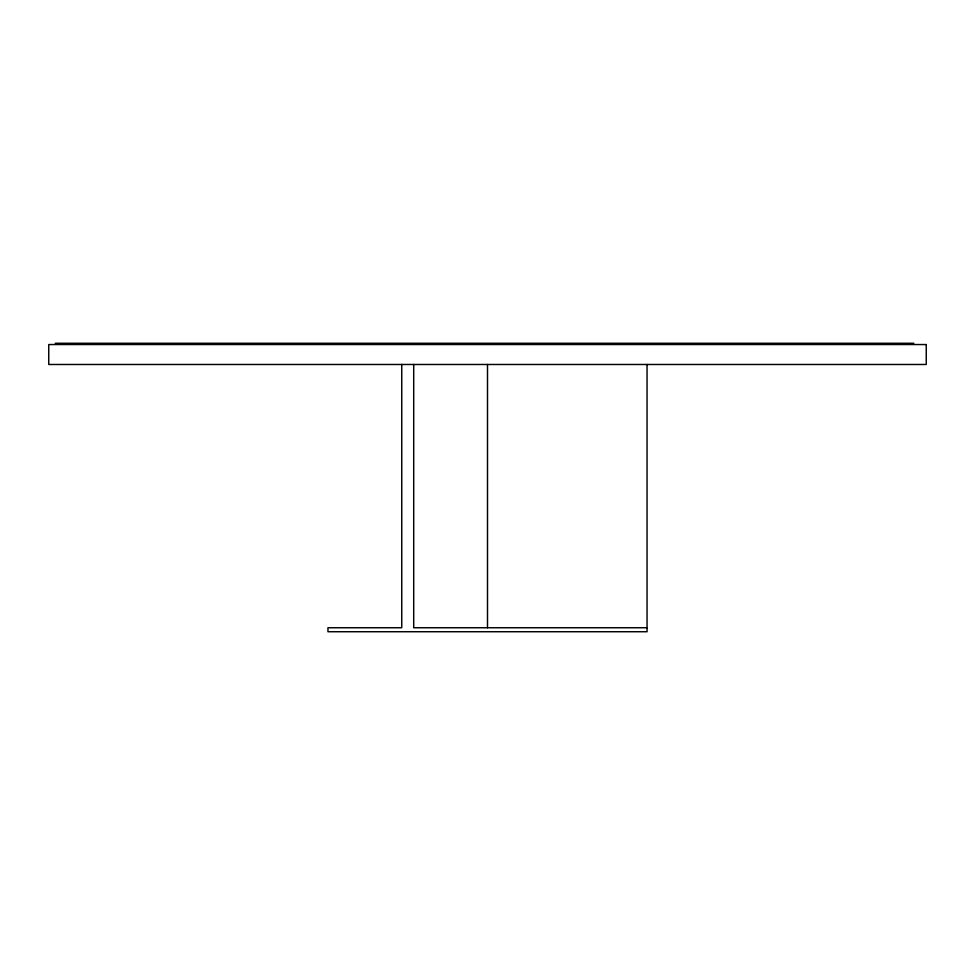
<?xml version="1.0" encoding="UTF-8"?>
<svg xmlns="http://www.w3.org/2000/svg" width="975" height="975" viewBox="0 0 975 975"><rect width="100%" height="100%" fill="white"/><g stroke="black" fill="none" stroke-linecap="round" stroke-linejoin="round"><path stroke-width="1.46" d="M55.27 343.273L913.819 343.273M647.047 627.742L413.705 627.742L413.705 364.479M647.047 364.479L647.047 631.727L327.953 631.727L327.953 627.742L401.749 627.742L401.749 364.479M487.5 364.479L487.5 627.742M926.25 344.541L48.75 344.541L48.75 364.479L926.25 364.479L926.25 344.541"/></g></svg>
